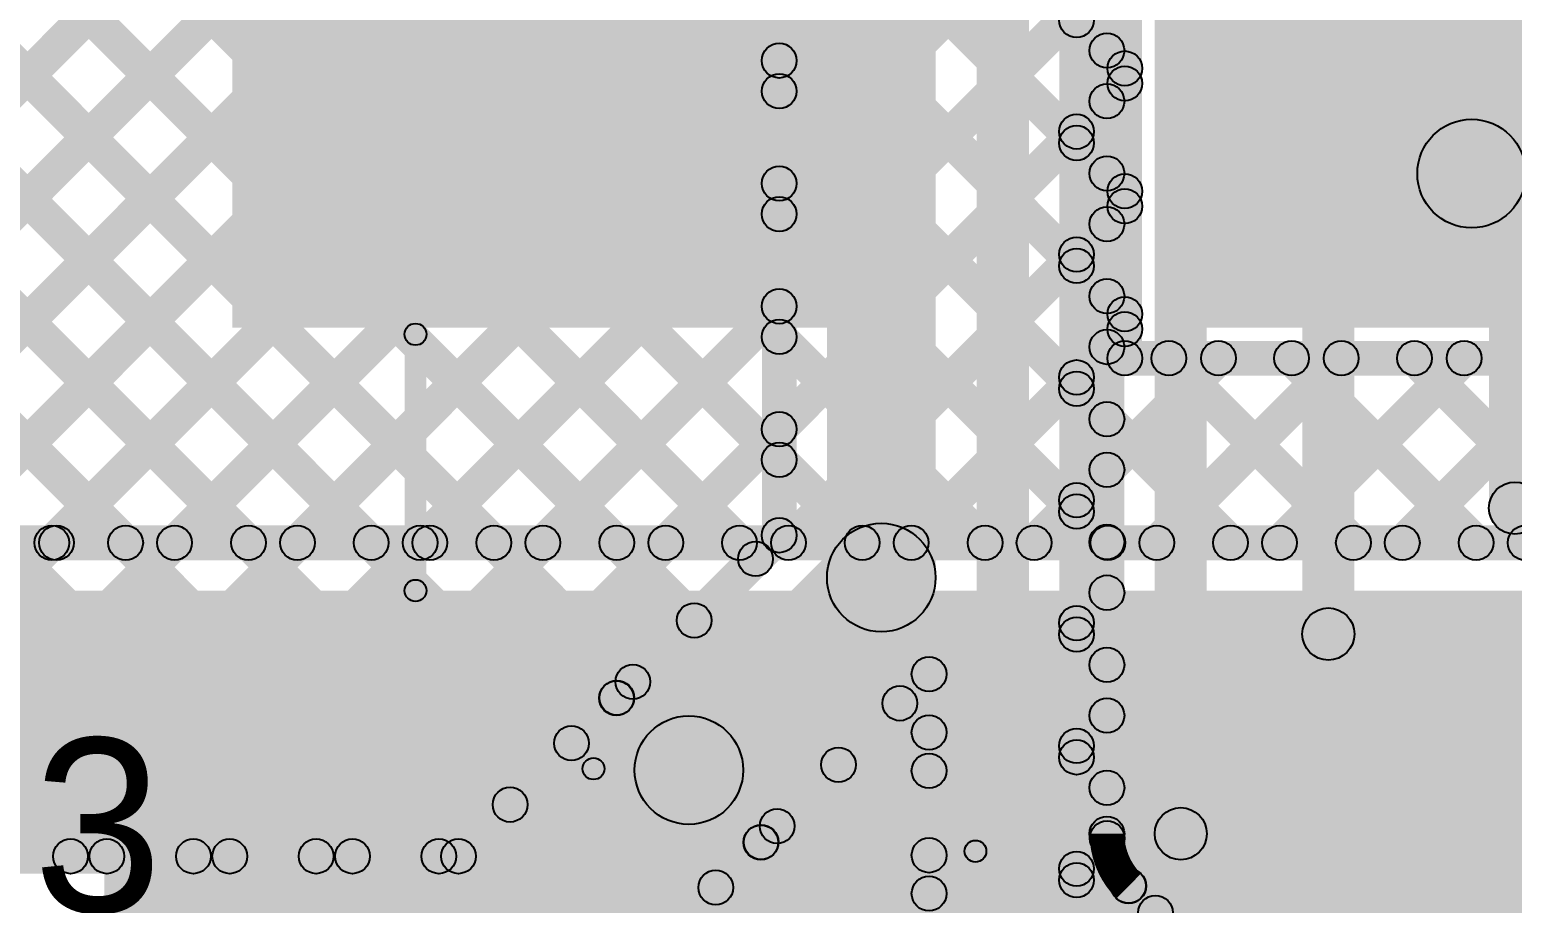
# Model space of a CAD drawing. Header units: millimetres. Extents: x -0.28 to 3.03, y -0.05 to 3.12.
# Drawn here: x 0.5178 to 0.8594, y 0.887 to 1.0881 of the extents above; entities that cross this region are included whole.
import ezdxf

# ---------------------------------------------------------------- set-up
doc = ezdxf.new("R2010")
doc.units = ezdxf.units.MM
doc.header["$MEASUREMENT"] = 0
for name, color, linetype in [('BottomLayer', 5, 'Continuous'), ('TopLayer', 1, 'Continuous'), ('TopOverlay', 2, 'Continuous'), ('TopPaste', 8, 'Continuous'), ('TopSolder', 216, 'Continuous')]:
    doc.layers.add(name, color=color, linetype=linetype)

# ---------------------------------------------------------------- blocks, each defined once
blk = doc.blocks.new('UWX1H100MCL1GB_103')
at = {"layer": 'TopLayer'}
for points in [[(-0.1752, 0.0315), (-0.0374, 0.0315), (-0.0374, -0.0315), (-0.1752, -0.0315)], [(0.0374, 0.0315), (0.1752, 0.0315), (0.1752, -0.0315), (0.0374, -0.0315)]]:
    blk.add_hatch(color=1, dxfattribs=at).paths.add_polyline_path(points)
at = {"layer": 'TopOverlay'}
h = blk.add_hatch(color=2, dxfattribs=at)
edge = h.paths.add_edge_path()
edge.add_arc((-0.137, -0.037), 0.0025, 0, 360)
for points in [[(-0.1345, -0.096), (-0.1395, -0.096), (-0.1395, -0.037), (-0.1345, -0.037)], [(-0.13877, -0.09777), (-0.13523, -0.09423), (-0.09423, -0.13523), (-0.09777, -0.13877)], [(-0.096, -0.1395), (-0.096, -0.1345), (0.14, -0.1345), (0.14, -0.1395)]]:
    blk.add_hatch(color=2, dxfattribs=at).paths.add_polyline_path(points)
h = blk.add_hatch(color=2, dxfattribs=at)
edge = h.paths.add_edge_path()
edge.add_arc((-0.137, -0.096), 0.0025, 0, 360)
h = blk.add_hatch(color=2, dxfattribs=at)
edge = h.paths.add_edge_path()
edge.add_arc((-0.137, -0.096), 0.0025, 0, 360)
h = blk.add_hatch(color=2, dxfattribs=at)
edge = h.paths.add_edge_path()
edge.add_arc((-0.096, -0.137), 0.0025, 0, 360)
h = blk.add_hatch(color=2, dxfattribs=at)
edge = h.paths.add_edge_path()
edge.add_arc((-0.096, -0.137), 0.0025, 0, 360)
at = {"layer": 'TopPaste'}
for points in [[(-0.1752, 0.0315), (-0.0374, 0.0315), (-0.0374, -0.0315), (-0.1752, -0.0315)], [(0.0374, 0.0315), (0.1752, 0.0315), (0.1752, -0.0315), (0.0374, -0.0315)]]:
    blk.add_hatch(color=8, dxfattribs=at).paths.add_polyline_path(points)
at = {"layer": 'TopSolder'}
for points in [[(-0.1792, 0.0355), (-0.0334, 0.0355), (-0.0334, -0.0355), (-0.1792, -0.0355)], [(0.0334, 0.0355), (0.1792, 0.0355), (0.1792, -0.0355), (0.0334, -0.0355)]]:
    blk.add_hatch(color=216, dxfattribs=at).paths.add_polyline_path(points)
at = {"layer": 'TopOverlay'}
for centre in [(-0.137, -0.037), (-0.137, -0.096), (-0.137, -0.096), (-0.096, -0.137), (-0.096, -0.137)]:
    blk.add_circle(centre, 0.0025, dxfattribs=at)
blk = doc.blocks.new('UWX1H100MCL1GB_104')
at = {"layer": 'TopOverlay'}
for points in [[(0.1375, -0.037), (0.1425, -0.037), (0.1425, -0.137), (0.1375, -0.137)], [(0.14, -0.1345), (0.14, -0.1395), (-0.096, -0.1395), (-0.096, -0.1345)]]:
    blk.add_hatch(color=2, dxfattribs=at).paths.add_polyline_path(points)
h = blk.add_hatch(color=2, dxfattribs=at)
edge = h.paths.add_edge_path()
edge.add_arc((0.14, -0.137), 0.0025, 0, 360)
h = blk.add_hatch(color=2, dxfattribs=at)
edge = h.paths.add_edge_path()
edge.add_arc((0.14, -0.137), 0.0025, 0, 360)
blk.add_circle((0.14, -0.137), 0.0025, dxfattribs=at)
blk.add_circle((0.14, -0.137), 0.0025, dxfattribs=at)

msp = doc.modelspace()

# ---------------------------------------------------------------- hatches: boundary and pattern name
at = {"layer": 'BottomLayer'}
for points in [[(0.7265, 0.962), (0.7015, 0.962), (0.7015, 1.84775), (0.7265, 1.84775)], [(0.748, 0.794), (0.736, 0.794), (0.736, 1.83968), (0.748, 1.83968)], [(0.6945, 0.97173), (0.6865, 0.97173), (0.6865, 1.83627), (0.6945, 1.83627)], [(0.763, 0.80104), (0.755, 0.80104), (0.755, 1.83264), (0.763, 1.83264)], [(0.04717, 1.54194), (0.05283, 1.5476), (0.6596, 0.94083), (0.65394, 0.93517)], [(0.04717, 1.51366), (0.05283, 1.51932), (0.64546, 0.92669), (0.6398, 0.92103)], [(0.25971, 1.49911), (0.26537, 1.50477), (0.69333, 1.07681), (0.68767, 1.07115)], [(0.23961, 1.49093), (0.24526, 1.49659), (0.69333, 1.04852), (0.68767, 1.04286)], [(0.04717, 1.48537), (0.05283, 1.49103), (0.63131, 0.91255), (0.62566, 0.90689)], [(0.866, 0.978), (0.854, 0.978), (0.854, 1.473), (0.866, 1.473)], [(0.823, 0.949), (0.811, 0.949), (0.811, 1.47), (0.823, 1.47)], [(0.04717, 1.45709), (0.05283, 1.46275), (0.61491, 0.90066), (0.60926, 0.89501)], [(0.789, 0.90303), (0.777, 0.90303), (0.777, 1.465), (0.789, 1.465)], [(0.77, 0.90303), (0.762, 0.90303), (0.762, 1.44979), (0.77, 1.44979)], [(0.04717, 1.42881), (0.05283, 1.43446), (0.58663, 0.90066), (0.58097, 0.89501)], [(0.27586, 1.42639), (0.28151, 1.43205), (0.69333, 1.02024), (0.68767, 1.01458)], [(0.26668, 1.40728), (0.27234, 1.41294), (0.69333, 0.99195), (0.68767, 0.9863)], [(0.04717, 1.40052), (0.05283, 1.40618), (0.55834, 0.90066), (0.55269, 0.89501)], [(0.25033, 1.39535), (0.25599, 1.40101), (0.68788, 0.96912), (0.68222, 0.96346)], [(0.22401, 1.39339), (0.22967, 1.39905), (0.67374, 0.95497), (0.66808, 0.94932)], [(0.04717, 1.37224), (0.05283, 1.37789), (0.53006, 0.90066), (0.5244, 0.89501)], [(0.3665, 0.89278), (0.36085, 0.89844), (0.68767, 1.22526), (0.69333, 1.21961)], [(0.18121, 0.73577), (0.17555, 0.74143), (0.63722, 1.2031), (0.64288, 1.19744)], [(0.39701, 0.89501), (0.39135, 0.90066), (0.68767, 1.19698), (0.69333, 1.19132)], [(0.42529, 0.89501), (0.41964, 0.90066), (0.68767, 1.1687), (0.69333, 1.16304)], [(0.45358, 0.89501), (0.44792, 0.90066), (0.68767, 1.14041), (0.69333, 1.13476)], [(0.48186, 0.89501), (0.47621, 0.90066), (0.68767, 1.11213), (0.69333, 1.10647)], [(0.75617, 1.0875), (0.76183, 1.09316), (0.76883, 1.08616), (0.76317, 1.0805)], [(0.51015, 0.89501), (0.50449, 0.90066), (0.68767, 1.08384), (0.69333, 1.07819)], [(0.76183, 1.06183), (0.75617, 1.06749), (0.76317, 1.07449), (0.76883, 1.06883)], [(0.75617, 1.05922), (0.76183, 1.06487), (0.76883, 1.05787), (0.76317, 1.05222)], [(0.53843, 0.89501), (0.53277, 0.90066), (0.68767, 1.05556), (0.69333, 1.0499)], [(0.76183, 1.03355), (0.75617, 1.03921), (0.76317, 1.04621), (0.76883, 1.04055)], [(0.75617, 1.03093), (0.76183, 1.03659), (0.76883, 1.02959), (0.76317, 1.02393)], [(0.56672, 0.89501), (0.56106, 0.90066), (0.68767, 1.02727), (0.69333, 1.02162)], [(0.76183, 1.00526), (0.75617, 1.01092), (0.76317, 1.01792), (0.76883, 1.01226)], [(0.75617, 1.00265), (0.76183, 1.00831), (0.76883, 1.00131), (0.76317, 0.99565)], [(0.595, 0.89501), (0.58934, 0.90066), (0.68767, 0.99899), (0.69333, 0.99333)], [(0.76183, 0.97698), (0.75617, 0.98264), (0.76317, 0.98964), (0.76883, 0.98398)], [(0.85576, 0.97376), (0.86424, 0.98224), (0.92324, 0.92324), (0.91476, 0.91476)], [(0.75617, 0.97436), (0.76183, 0.98002), (0.76883, 0.97302), (0.76317, 0.96736)], [(0.6559, 0.93147), (0.65024, 0.93713), (0.68767, 0.97456), (0.69333, 0.96891)], [(0.6785, 0.90883), (0.66083, 0.92651), (0.70516, 0.97084), (0.72284, 0.95316)], [(0.76183, 0.9487), (0.75617, 0.95435), (0.76317, 0.96135), (0.76883, 0.9557)], [(0.81276, 0.94476), (0.82124, 0.95324), (0.87724, 0.89724), (0.86876, 0.88876)], [(0.75617, 0.94608), (0.76183, 0.95174), (0.76883, 0.94474), (0.76317, 0.93908)], [(0.68916, 0.89827), (0.6835, 0.90392), (0.72217, 0.94259), (0.72783, 0.93694)], [(0.729, 0.794), (0.721, 0.794), (0.721, 0.93977), (0.729, 0.93977)], [(0.61943, 0.89501), (0.61377, 0.90066), (0.65018, 0.93707), (0.65583, 0.93141)], [(0.71546, 0.93022), (0.72112, 0.93588), (0.72783, 0.92917), (0.72217, 0.92351)], [(0.76183, 0.92041), (0.75617, 0.92607), (0.76317, 0.93307), (0.76883, 0.92741)], [(0.63517, 0.86549), (0.61749, 0.88317), (0.66083, 0.9265), (0.6785, 0.90883)], [(0.75617, 0.9178), (0.76183, 0.92345), (0.76883, 0.91645), (0.76317, 0.9108)], [(0.52483, 0.7117), (0.51917, 0.71735), (0.72217, 0.92035), (0.72783, 0.9147)], [(0.70132, 0.91608), (0.70697, 0.92174), (0.72783, 0.90088), (0.72217, 0.89523)], [(0.68217, 0.91767), (0.65717, 0.91767), (0.65717, 0.91767), (0.68217, 0.91767)], [(0.68717, 0.90194), (0.69283, 0.9076), (0.72783, 0.8726), (0.72217, 0.86694)], [(0.77876, 0.89879), (0.78724, 0.90727), (0.82427, 0.87024), (0.81579, 0.86176)], [(0.37365, 0.89383), (0.37365, 0.90183), (0.6166, 0.90183), (0.6166, 0.89383)], [(0.6458, 0.85491), (0.64014, 0.86056), (0.68344, 0.90386), (0.68909, 0.8982)], [(0.76183, 0.89213), (0.75617, 0.89778), (0.7632, 0.90482), (0.76886, 0.89916)], [(0.75617, 0.88951), (0.76183, 0.89517), (0.90417, 0.75283), (0.89851, 0.74717)], [(0.52483, 0.68341), (0.51917, 0.68907), (0.72217, 0.89207), (0.72783, 0.88641)], [(0.67303, 0.8878), (0.67869, 0.89346), (0.72783, 0.84432), (0.72217, 0.83866)], [(0.76817, 0.88816), (0.77383, 0.89382), (0.81082, 0.85683), (0.80516, 0.85117)], [(0.76183, 0.86384), (0.75617, 0.8695), (0.77433, 0.88766), (0.77999, 0.882)]]:
    msp.add_hatch(color=5, dxfattribs=at).paths.add_polyline_path(points)
h = msp.add_hatch(color=5, dxfattribs=at)
edge = h.paths.add_edge_path()
edge.add_arc((0.759, 1.09033), 0.004, 0, 360)
h = msp.add_hatch(color=5, dxfattribs=at)
edge = h.paths.add_edge_path()
edge.add_arc((0.766, 1.08333), 0.004, 0, 360)
h = msp.add_hatch(color=5, dxfattribs=at)
edge = h.paths.add_edge_path()
edge.add_arc((0.6905, 1.08101), 0.004, 0, 360)
h = msp.add_hatch(color=5, dxfattribs=at)
edge = h.paths.add_edge_path()
edge.add_arc((0.6905, 1.07398), 0.004, 0, 360)
h = msp.add_hatch(color=5, dxfattribs=at)
edge = h.paths.add_edge_path()
edge.add_arc((0.766, 1.07166), 0.004, 0, 360)
h = msp.add_hatch(color=5, dxfattribs=at)
edge = h.paths.add_edge_path()
edge.add_arc((0.759, 1.06466), 0.004, 0, 360)
h = msp.add_hatch(color=5, dxfattribs=at)
edge = h.paths.add_edge_path()
edge.add_arc((0.759, 1.06205), 0.004, 0, 360)
h = msp.add_hatch(color=5, dxfattribs=at)
edge = h.paths.add_edge_path()
edge.add_arc((0.766, 1.05505), 0.004, 0, 360)
h = msp.add_hatch(color=5, dxfattribs=at)
edge = h.paths.add_edge_path()
edge.add_arc((0.6905, 1.05273), 0.004, 0, 360)
h = msp.add_hatch(color=5, dxfattribs=at)
edge = h.paths.add_edge_path()
edge.add_arc((0.6905, 1.04569), 0.004, 0, 360)
h = msp.add_hatch(color=5, dxfattribs=at)
edge = h.paths.add_edge_path()
edge.add_arc((0.766, 1.04338), 0.004, 0, 360)
h = msp.add_hatch(color=5, dxfattribs=at)
edge = h.paths.add_edge_path()
edge.add_arc((0.759, 1.03638), 0.004, 0, 360)
h = msp.add_hatch(color=5, dxfattribs=at)
edge = h.paths.add_edge_path()
edge.add_arc((0.759, 1.03376), 0.004, 0, 360)
h = msp.add_hatch(color=5, dxfattribs=at)
edge = h.paths.add_edge_path()
edge.add_arc((0.6905, 1.02445), 0.004, 0, 360)
h = msp.add_hatch(color=5, dxfattribs=at)
edge = h.paths.add_edge_path()
edge.add_arc((0.766, 1.02676), 0.004, 0, 360)
h = msp.add_hatch(color=5, dxfattribs=at)
edge = h.paths.add_edge_path()
edge.add_arc((0.6905, 1.01741), 0.004, 0, 360)
h = msp.add_hatch(color=5, dxfattribs=at)
edge = h.paths.add_edge_path()
edge.add_arc((0.766, 1.01509), 0.004, 0, 360)
h = msp.add_hatch(color=5, dxfattribs=at)
edge = h.paths.add_edge_path()
edge.add_arc((0.759, 1.00809), 0.004, 0, 360)
h = msp.add_hatch(color=5, dxfattribs=at)
edge = h.paths.add_edge_path()
edge.add_arc((0.759, 1.00548), 0.004, 0, 360)
h = msp.add_hatch(color=5, dxfattribs=at)
edge = h.paths.add_edge_path()
edge.add_arc((0.766, 0.99848), 0.004, 0, 360)
h = msp.add_hatch(color=5, dxfattribs=at)
edge = h.paths.add_edge_path()
edge.add_arc((0.6905, 0.99616), 0.004, 0, 360)
h = msp.add_hatch(color=5, dxfattribs=at)
edge = h.paths.add_edge_path()
edge.add_arc((0.6905, 0.98912), 0.004, 0, 360)
h = msp.add_hatch(color=5, dxfattribs=at)
edge = h.paths.add_edge_path()
edge.add_arc((0.766, 0.98681), 0.004, 0, 360)
h = msp.add_hatch(color=5, dxfattribs=at)
edge = h.paths.add_edge_path()
edge.add_arc((0.759, 0.97981), 0.004, 0, 360)
h = msp.add_hatch(color=5, dxfattribs=at)
edge = h.paths.add_edge_path()
edge.add_arc((0.86, 0.978), 0.006, 0, 360)
h = msp.add_hatch(color=5, dxfattribs=at)
edge = h.paths.add_edge_path()
edge.add_arc((0.86, 0.978), 0.006, 0, 360)
h = msp.add_hatch(color=5, dxfattribs=at)
edge = h.paths.add_edge_path()
edge.add_arc((0.759, 0.97719), 0.004, 0, 360)
h = msp.add_hatch(color=5, dxfattribs=at)
edge = h.paths.add_edge_path()
edge.add_arc((0.6905, 0.97173), 0.004, 0, 360)
h = msp.add_hatch(color=5, dxfattribs=at)
edge = h.paths.add_edge_path()
edge.add_arc((0.6905, 0.97173), 0.004, 0, 360)
h = msp.add_hatch(color=5, dxfattribs=at)
edge = h.paths.add_edge_path()
edge.add_arc((0.714, 0.962), 0.0125, 0, 360)
h = msp.add_hatch(color=5, dxfattribs=at)
edge = h.paths.add_edge_path()
edge.add_arc((0.714, 0.962), 0.0125, 0, 360)
h = msp.add_hatch(color=5, dxfattribs=at)
edge = h.paths.add_edge_path()
edge.add_arc((0.766, 0.97019), 0.004, 0, 360)
h = msp.add_hatch(color=5, dxfattribs=at)
edge = h.paths.add_edge_path()
edge.add_arc((0.68505, 0.96629), 0.004, 0, 360)
h = msp.add_hatch(color=5, dxfattribs=at)
edge = h.paths.add_edge_path()
edge.add_arc((0.766, 0.95852), 0.004, 0, 360)
h = msp.add_hatch(color=5, dxfattribs=at)
edge = h.paths.add_edge_path()
edge.add_arc((0.67091, 0.95214), 0.004, 0, 360)
h = msp.add_hatch(color=5, dxfattribs=at)
edge = h.paths.add_edge_path()
edge.add_arc((0.759, 0.95152), 0.004, 0, 360)
h = msp.add_hatch(color=5, dxfattribs=at)
edge = h.paths.add_edge_path()
edge.add_arc((0.817, 0.949), 0.006, 0, 360)
h = msp.add_hatch(color=5, dxfattribs=at)
edge = h.paths.add_edge_path()
edge.add_arc((0.817, 0.949), 0.006, 0, 360)
h = msp.add_hatch(color=5, dxfattribs=at)
edge = h.paths.add_edge_path()
edge.add_arc((0.759, 0.94891), 0.004, 0, 360)
h = msp.add_hatch(color=5, dxfattribs=at)
edge = h.paths.add_edge_path()
edge.add_arc((0.725, 0.93977), 0.004, 0, 360)
h = msp.add_hatch(color=5, dxfattribs=at)
edge = h.paths.add_edge_path()
edge.add_arc((0.725, 0.93977), 0.004, 0, 360)
h = msp.add_hatch(color=5, dxfattribs=at)
edge = h.paths.add_edge_path()
edge.add_arc((0.766, 0.94191), 0.004, 0, 360)
h = msp.add_hatch(color=5, dxfattribs=at)
edge = h.paths.add_edge_path()
edge.add_arc((0.65677, 0.938), 0.004, 0, 360)
h = msp.add_hatch(color=5, dxfattribs=at)
edge = h.paths.add_edge_path()
edge.add_arc((0.653, 0.93424), 0.004, 0, 360)
h = msp.add_hatch(color=5, dxfattribs=at)
edge = h.paths.add_edge_path()
edge.add_arc((0.65307, 0.9343), 0.004, 0, 360)
h = msp.add_hatch(color=5, dxfattribs=at)
edge = h.paths.add_edge_path()
edge.add_arc((0.71829, 0.93305), 0.004, 0, 360)
h = msp.add_hatch(color=5, dxfattribs=at)
edge = h.paths.add_edge_path()
edge.add_arc((0.766, 0.93024), 0.004, 0, 360)
h = msp.add_hatch(color=5, dxfattribs=at)
edge = h.paths.add_edge_path()
edge.add_arc((0.66967, 0.91767), 0.0125, 0, 360)
h = msp.add_hatch(color=5, dxfattribs=at)
edge = h.paths.add_edge_path()
edge.add_arc((0.66967, 0.91767), 0.0125, 0, 360)
h = msp.add_hatch(color=5, dxfattribs=at)
edge = h.paths.add_edge_path()
edge.add_arc((0.66967, 0.91767), 0.0125, 0, 360)
h = msp.add_hatch(color=5, dxfattribs=at)
edge = h.paths.add_edge_path()
edge.add_arc((0.66967, 0.91767), 0.0125, 0, 360)
h = msp.add_hatch(color=5, dxfattribs=at)
edge = h.paths.add_edge_path()
edge.add_arc((0.725, 0.92634), 0.004, 0, 360)
h = msp.add_hatch(color=5, dxfattribs=at)
edge = h.paths.add_edge_path()
edge.add_arc((0.64263, 0.92386), 0.004, 0, 360)
h = msp.add_hatch(color=5, dxfattribs=at)
edge = h.paths.add_edge_path()
edge.add_arc((0.759, 0.92324), 0.004, 0, 360)
h = msp.add_hatch(color=5, dxfattribs=at)
edge = h.paths.add_edge_path()
edge.add_arc((0.70414, 0.91891), 0.004, 0, 360)
h = msp.add_hatch(color=5, dxfattribs=at)
edge = h.paths.add_edge_path()
edge.add_arc((0.759, 0.92062), 0.004, 0, 360)
h = msp.add_hatch(color=5, dxfattribs=at)
edge = h.paths.add_edge_path()
edge.add_arc((0.725, 0.91752), 0.004, 0, 360)
h = msp.add_hatch(color=5, dxfattribs=at)
edge = h.paths.add_edge_path()
edge.add_arc((0.766, 0.91362), 0.004, 0, 360)
h = msp.add_hatch(color=5, dxfattribs=at)
edge = h.paths.add_edge_path()
edge.add_arc((0.62848, 0.90972), 0.004, 0, 360)
h = msp.add_hatch(color=5, dxfattribs=at)
edge = h.paths.add_edge_path()
edge.add_arc((0.69, 0.90477), 0.004, 0, 360)
h = msp.add_hatch(color=5, dxfattribs=at)
edge = h.paths.add_edge_path()
edge.add_arc((0.783, 0.90303), 0.006, 0, 360)
h = msp.add_hatch(color=5, dxfattribs=at)
edge = h.paths.add_edge_path()
edge.add_arc((0.783, 0.90303), 0.006, 0, 360)
h = msp.add_hatch(color=5, dxfattribs=at)
edge = h.paths.add_edge_path()
edge.add_arc((0.766, 0.90303), 0.004, 0, 360)
h = msp.add_hatch(color=5, dxfattribs=at)
edge = h.paths.add_edge_path()
edge.add_arc((0.766, 0.90303), 0.004, 0, 360)
h = msp.add_hatch(color=5, dxfattribs=at)
edge = h.paths.add_edge_path()
edge.add_arc((0.766, 0.90303), 0.004, 0, 360)
h = msp.add_hatch(color=5, dxfattribs=at)
edge = h.paths.add_edge_path()
edge.add_arc((0.76603, 0.90199), 0.004, 0, 360)
h = msp.add_hatch(color=5, dxfattribs=at)
edge = h.paths.add_edge_path()
edge.add_arc((0.52723, 0.89783), 0.004, 0, 360)
h = msp.add_hatch(color=5, dxfattribs=at)
edge = h.paths.add_edge_path()
edge.add_arc((0.5356, 0.89783), 0.004, 0, 360)
h = msp.add_hatch(color=5, dxfattribs=at)
edge = h.paths.add_edge_path()
edge.add_arc((0.55552, 0.89783), 0.004, 0, 360)
h = msp.add_hatch(color=5, dxfattribs=at)
edge = h.paths.add_edge_path()
edge.add_arc((0.56389, 0.89783), 0.004, 0, 360)
h = msp.add_hatch(color=5, dxfattribs=at)
edge = h.paths.add_edge_path()
edge.add_arc((0.5838, 0.89783), 0.004, 0, 360)
h = msp.add_hatch(color=5, dxfattribs=at)
edge = h.paths.add_edge_path()
edge.add_arc((0.59217, 0.89783), 0.004, 0, 360)
h = msp.add_hatch(color=5, dxfattribs=at)
edge = h.paths.add_edge_path()
edge.add_arc((0.61208, 0.89783), 0.004, 0, 360)
h = msp.add_hatch(color=5, dxfattribs=at)
edge = h.paths.add_edge_path()
edge.add_arc((0.6166, 0.89783), 0.004, 0, 360)
h = msp.add_hatch(color=5, dxfattribs=at)
edge = h.paths.add_edge_path()
edge.add_arc((0.6166, 0.89783), 0.004, 0, 360)
h = msp.add_hatch(color=5, dxfattribs=at)
edge = h.paths.add_edge_path()
edge.add_arc((0.68627, 0.90103), 0.004, 0, 360)
h = msp.add_hatch(color=5, dxfattribs=at)
edge = h.paths.add_edge_path()
edge.add_arc((0.68633, 0.90109), 0.004, 0, 360)
h = msp.add_hatch(color=5, dxfattribs=at)
edge = h.paths.add_edge_path()
edge.add_arc((0.725, 0.89806), 0.004, 0, 360)
h = msp.add_hatch(color=5, dxfattribs=at)
edge = h.paths.add_edge_path()
edge.add_arc((0.759, 0.89496), 0.004, 0, 360)
h = msp.add_hatch(color=5, dxfattribs=at)
edge = h.paths.add_edge_path()
edge.add_arc((0.759, 0.89234), 0.004, 0, 360)
h = msp.add_hatch(color=5, dxfattribs=at)
edge = h.paths.add_edge_path()
edge.add_arc((0.77098, 0.89101), 0.004, 0, 360)
h = msp.add_hatch(color=5, dxfattribs=at)
edge = h.paths.add_edge_path()
edge.add_arc((0.771, 0.89099), 0.004, 0, 360)
h = msp.add_hatch(color=5, dxfattribs=at)
edge = h.paths.add_edge_path()
edge.add_arc((0.771, 0.89099), 0.004, 0, 360)
h = msp.add_hatch(color=5, dxfattribs=at)
edge = h.paths.add_edge_path()
edge.add_arc((0.67586, 0.89063), 0.004, 0, 360)
h = msp.add_hatch(color=5, dxfattribs=at)
edge = h.paths.add_edge_path()
edge.add_arc((0.725, 0.88924), 0.004, 0, 360)
h = msp.add_hatch(color=5, dxfattribs=at)
edge = h.paths.add_edge_path()
edge.add_arc((0.77716, 0.88483), 0.004, 0, 360)
at = {"layer": 'TopLayer'}
for points in [[(0.04967, 1.53944), (0.05533, 1.5451), (0.6276, 0.97283), (0.62194, 0.96717)], [(0.04967, 1.51116), (0.05533, 1.51682), (0.59932, 0.97283), (0.59366, 0.96717)], [(0.04967, 1.48287), (0.05533, 1.48853), (0.57103, 0.97283), (0.56537, 0.96717)], [(0.44089, 0.96717), (0.43524, 0.97283), (0.94424, 1.48183), (0.94989, 1.47617)], [(0.46918, 0.96717), (0.46352, 0.97283), (0.97252, 1.48183), (0.97818, 1.47617)], [(0.04967, 1.45459), (0.05533, 1.46025), (0.54275, 0.97283), (0.53709, 0.96717)], [(0.22401, 1.39339), (0.22967, 1.39905), (0.65588, 0.97283), (0.65023, 0.96717)], [(0.49746, 0.96717), (0.4918, 0.97283), (0.89794, 1.37896), (0.90359, 1.37331)], [(0.31039, 1.33529), (0.31605, 1.34095), (0.68417, 0.97283), (0.67851, 0.96717)], [(0.3388, 1.33517), (0.34445, 1.34083), (0.71245, 0.97283), (0.7068, 0.96717)], [(0.36708, 1.33517), (0.37274, 1.34083), (0.74074, 0.97283), (0.73508, 0.96717)], [(0.39757, 1.33297), (0.40323, 1.33862), (0.76902, 0.97283), (0.76336, 0.96717)], [(0.42585, 1.33297), (0.43151, 1.33862), (0.79731, 0.97283), (0.79165, 0.96717)], [(0.52574, 0.96717), (0.52009, 0.97283), (0.87809, 1.33083), (0.88375, 1.32517)], [(0.55403, 0.96717), (0.54837, 0.97283), (0.87719, 1.30164), (0.88284, 1.29599)], [(0.49154, 1.29557), (0.4972, 1.30122), (0.77293, 1.02549), (0.76727, 1.01983)], [(0.58231, 0.96717), (0.57666, 0.97283), (0.87743, 1.27361), (0.88309, 1.26795)], [(0.6106, 0.96717), (0.60494, 0.97283), (0.87831, 1.24619), (0.88396, 1.24054)], [(0.57972, 1.23567), (0.58537, 1.24133), (0.77293, 1.05377), (0.76727, 1.04812)], [(0.63888, 0.96717), (0.63323, 0.97283), (0.87963, 1.21923), (0.88528, 1.21357)], [(0.41261, 0.96717), (0.40695, 0.97283), (0.63722, 1.2031), (0.64288, 1.19744)], [(0.64544, 1.19824), (0.65109, 1.20389), (0.77293, 1.08206), (0.76727, 1.0764)], [(0.7741, 1.0125), (0.7661, 1.0125), (0.7661, 1.0975), (0.7741, 1.0975)], [(0.66717, 0.96717), (0.66151, 0.97283), (0.76727, 1.07859), (0.77293, 1.07294)], [(0.85, 1.0425), (0.85, 1.0675), (0.97, 1.0675), (0.97, 1.0425)], [(0.69545, 0.96717), (0.68979, 0.97283), (0.76727, 1.05031), (0.77293, 1.04465)], [(0.72374, 0.96717), (0.71808, 0.97283), (0.76727, 1.02202), (0.77293, 1.01637)], [(0.75202, 0.96717), (0.74636, 0.97283), (0.78887, 1.01533), (0.79452, 1.00968)], [(0.7701, 1.0085), (0.7701, 1.0165), (0.9299, 1.0165), (0.9299, 1.0085)], [(0.7803, 0.96717), (0.77465, 0.97283), (0.81715, 1.01533), (0.82281, 1.00968)], [(0.77743, 1.00968), (0.78309, 1.01533), (0.82559, 0.97283), (0.81993, 0.96717)], [(0.80859, 0.96717), (0.80293, 0.97283), (0.84543, 1.01533), (0.85109, 1.00968)], [(0.80571, 1.00968), (0.81137, 1.01533), (0.85387, 0.97283), (0.84822, 0.96717)], [(0.83687, 0.96717), (0.83122, 0.97283), (0.87372, 1.01533), (0.87938, 1.00968)], [(0.834, 1.00968), (0.83965, 1.01533), (0.88216, 0.97283), (0.8765, 0.96717)], [(0.0525, 0.966), (0.0525, 0.974), (0.524, 0.974), (0.524, 0.966)], [(0.524, 0.966), (0.524, 0.974), (0.61, 0.974), (0.61, 0.966)], [(0.524, 0.966), (0.524, 0.974), (0.61, 0.974), (0.61, 0.966)], [(0.61, 0.966), (0.61, 0.974), (1.208, 0.974), (1.208, 0.966)], [(0.019, 0.894), (0.599, 0.894), (0.599, 0.959), (0.019, 0.959)], [(0.535, 0.802), (1.197, 0.802), (1.197, 0.959), (0.535, 0.959)]]:
    msp.add_hatch(color=1, dxfattribs=at).paths.add_polyline_path(points)
h = msp.add_hatch(color=1, dxfattribs=at)
edge = h.paths.add_edge_path()
edge.add_arc((0.7701, 1.07923), 0.004, 0, 360)
h = msp.add_hatch(color=1, dxfattribs=at)
edge = h.paths.add_edge_path()
edge.add_arc((0.7701, 1.07576), 0.004, 0, 360)
h = msp.add_hatch(color=1, dxfattribs=at)
edge = h.paths.add_edge_path()
edge.add_arc((0.85, 1.055), 0.0125, 0, 360)
h = msp.add_hatch(color=1, dxfattribs=at)
edge = h.paths.add_edge_path()
edge.add_arc((0.7701, 1.05094), 0.004, 0, 360)
h = msp.add_hatch(color=1, dxfattribs=at)
edge = h.paths.add_edge_path()
edge.add_arc((0.7701, 1.04748), 0.004, 0, 360)
h = msp.add_hatch(color=1, dxfattribs=at)
edge = h.paths.add_edge_path()
edge.add_arc((0.7701, 1.02266), 0.004, 0, 360)
h = msp.add_hatch(color=1, dxfattribs=at)
edge = h.paths.add_edge_path()
edge.add_arc((0.7701, 1.0192), 0.004, 0, 360)
h = msp.add_hatch(color=1, dxfattribs=at)
edge = h.paths.add_edge_path()
edge.add_arc((0.7701, 1.0125), 0.004, 0, 360)
h = msp.add_hatch(color=1, dxfattribs=at)
edge = h.paths.add_edge_path()
edge.add_arc((0.7701, 1.0125), 0.004, 0, 360)
h = msp.add_hatch(color=1, dxfattribs=at)
edge = h.paths.add_edge_path()
edge.add_arc((0.78026, 1.0125), 0.004, 0, 360)
h = msp.add_hatch(color=1, dxfattribs=at)
edge = h.paths.add_edge_path()
edge.add_arc((0.79169, 1.0125), 0.004, 0, 360)
h = msp.add_hatch(color=1, dxfattribs=at)
edge = h.paths.add_edge_path()
edge.add_arc((0.80854, 1.0125), 0.004, 0, 360)
h = msp.add_hatch(color=1, dxfattribs=at)
edge = h.paths.add_edge_path()
edge.add_arc((0.81998, 1.0125), 0.004, 0, 360)
h = msp.add_hatch(color=1, dxfattribs=at)
edge = h.paths.add_edge_path()
edge.add_arc((0.83683, 1.0125), 0.004, 0, 360)
h = msp.add_hatch(color=1, dxfattribs=at)
edge = h.paths.add_edge_path()
edge.add_arc((0.84826, 1.0125), 0.004, 0, 360)
h = msp.add_hatch(color=1, dxfattribs=at)
edge = h.paths.add_edge_path()
edge.add_arc((0.52292, 0.97), 0.004, 0, 360)
h = msp.add_hatch(color=1, dxfattribs=at)
edge = h.paths.add_edge_path()
edge.add_arc((0.524, 0.97), 0.004, 0, 360)
h = msp.add_hatch(color=1, dxfattribs=at)
edge = h.paths.add_edge_path()
edge.add_arc((0.524, 0.97), 0.004, 0, 360)
h = msp.add_hatch(color=1, dxfattribs=at)
edge = h.paths.add_edge_path()
edge.add_arc((0.524, 0.97), 0.004, 0, 360)
h = msp.add_hatch(color=1, dxfattribs=at)
edge = h.paths.add_edge_path()
edge.add_arc((0.53992, 0.97), 0.004, 0, 360)
h = msp.add_hatch(color=1, dxfattribs=at)
edge = h.paths.add_edge_path()
edge.add_arc((0.5512, 0.97), 0.004, 0, 360)
h = msp.add_hatch(color=1, dxfattribs=at)
edge = h.paths.add_edge_path()
edge.add_arc((0.5682, 0.97), 0.004, 0, 360)
h = msp.add_hatch(color=1, dxfattribs=at)
edge = h.paths.add_edge_path()
edge.add_arc((0.57949, 0.97), 0.004, 0, 360)
h = msp.add_hatch(color=1, dxfattribs=at)
edge = h.paths.add_edge_path()
edge.add_arc((0.59649, 0.97), 0.004, 0, 360)
h = msp.add_hatch(color=1, dxfattribs=at)
edge = h.paths.add_edge_path()
edge.add_arc((0.60777, 0.97), 0.004, 0, 360)
h = msp.add_hatch(color=1, dxfattribs=at)
edge = h.paths.add_edge_path()
edge.add_arc((0.61, 0.97), 0.004, 0, 360)
h = msp.add_hatch(color=1, dxfattribs=at)
edge = h.paths.add_edge_path()
edge.add_arc((0.61, 0.97), 0.004, 0, 360)
h = msp.add_hatch(color=1, dxfattribs=at)
edge = h.paths.add_edge_path()
edge.add_arc((0.61, 0.97), 0.004, 0, 360)
h = msp.add_hatch(color=1, dxfattribs=at)
edge = h.paths.add_edge_path()
edge.add_arc((0.62477, 0.97), 0.004, 0, 360)
h = msp.add_hatch(color=1, dxfattribs=at)
edge = h.paths.add_edge_path()
edge.add_arc((0.63605, 0.97), 0.004, 0, 360)
h = msp.add_hatch(color=1, dxfattribs=at)
edge = h.paths.add_edge_path()
edge.add_arc((0.65306, 0.97), 0.004, 0, 360)
h = msp.add_hatch(color=1, dxfattribs=at)
edge = h.paths.add_edge_path()
edge.add_arc((0.66434, 0.97), 0.004, 0, 360)
h = msp.add_hatch(color=1, dxfattribs=at)
edge = h.paths.add_edge_path()
edge.add_arc((0.68134, 0.97), 0.004, 0, 360)
h = msp.add_hatch(color=1, dxfattribs=at)
edge = h.paths.add_edge_path()
edge.add_arc((0.69262, 0.97), 0.004, 0, 360)
h = msp.add_hatch(color=1, dxfattribs=at)
edge = h.paths.add_edge_path()
edge.add_arc((0.70962, 0.97), 0.004, 0, 360)
h = msp.add_hatch(color=1, dxfattribs=at)
edge = h.paths.add_edge_path()
edge.add_arc((0.72091, 0.97), 0.004, 0, 360)
h = msp.add_hatch(color=1, dxfattribs=at)
edge = h.paths.add_edge_path()
edge.add_arc((0.73791, 0.97), 0.004, 0, 360)
h = msp.add_hatch(color=1, dxfattribs=at)
edge = h.paths.add_edge_path()
edge.add_arc((0.74919, 0.97), 0.004, 0, 360)
h = msp.add_hatch(color=1, dxfattribs=at)
edge = h.paths.add_edge_path()
edge.add_arc((0.76619, 0.97), 0.004, 0, 360)
h = msp.add_hatch(color=1, dxfattribs=at)
edge = h.paths.add_edge_path()
edge.add_arc((0.77748, 0.97), 0.004, 0, 360)
h = msp.add_hatch(color=1, dxfattribs=at)
edge = h.paths.add_edge_path()
edge.add_arc((0.79448, 0.97), 0.004, 0, 360)
h = msp.add_hatch(color=1, dxfattribs=at)
edge = h.paths.add_edge_path()
edge.add_arc((0.80576, 0.97), 0.004, 0, 360)
h = msp.add_hatch(color=1, dxfattribs=at)
edge = h.paths.add_edge_path()
edge.add_arc((0.82276, 0.97), 0.004, 0, 360)
h = msp.add_hatch(color=1, dxfattribs=at)
edge = h.paths.add_edge_path()
edge.add_arc((0.83404, 0.97), 0.004, 0, 360)
h = msp.add_hatch(color=1, dxfattribs=at)
edge = h.paths.add_edge_path()
edge.add_arc((0.85105, 0.97), 0.004, 0, 360)
h = msp.add_hatch(color=1, dxfattribs=at)
edge = h.paths.add_edge_path()
edge.add_arc((0.86233, 0.97), 0.004, 0, 360)

# ---------------------------------------------------------------- linework, layer by layer
at = {"layer": 'BottomLayer', "const_width": 0.008}
for points in [[(0.77098, 0.89101, -0.198912), (0.766, 0.90303)], [(0.771, 0.89099, -0.199327), (0.766, 0.90303)]]:
    msp.add_lwpolyline(points, format="xyb", dxfattribs=at)
at = {"layer": 'BottomLayer'}
for centre, radius in [((0.759, 1.09033), 0.004), ((0.766, 1.08333), 0.004), ((0.6905, 1.08101), 0.004), ((0.6905, 1.07398), 0.004), ((0.766, 1.07166), 0.004), ((0.759, 1.06466), 0.004), ((0.759, 1.06205), 0.004), ((0.766, 1.05505), 0.004), ((0.6905, 1.05273), 0.004), ((0.6905, 1.04569), 0.004), ((0.766, 1.04338), 0.004), ((0.759, 1.03638), 0.004), ((0.759, 1.03376), 0.004), ((0.6905, 1.02445), 0.004), ((0.766, 1.02676), 0.004), ((0.6905, 1.01741), 0.004), ((0.766, 1.01509), 0.004), ((0.759, 1.00809), 0.004), ((0.759, 1.00548), 0.004), ((0.766, 0.99848), 0.004), ((0.6905, 0.99616), 0.004), ((0.6905, 0.98912), 0.004), ((0.766, 0.98681), 0.004), ((0.759, 0.97981), 0.004), ((0.86, 0.978), 0.006), ((0.86, 0.978), 0.006), ((0.759, 0.97719), 0.004), ((0.6905, 0.97173), 0.004), ((0.6905, 0.97173), 0.004), ((0.714, 0.962), 0.0125), ((0.714, 0.962), 0.0125), ((0.766, 0.97019), 0.004), ((0.68505, 0.96629), 0.004), ((0.766, 0.95852), 0.004), ((0.67091, 0.95214), 0.004), ((0.759, 0.95152), 0.004), ((0.817, 0.949), 0.006), ((0.817, 0.949), 0.006), ((0.759, 0.94891), 0.004), ((0.725, 0.93977), 0.004), ((0.725, 0.93977), 0.004), ((0.766, 0.94191), 0.004), ((0.65677, 0.938), 0.004), ((0.653, 0.93424), 0.004), ((0.65307, 0.9343), 0.004), ((0.71829, 0.93305), 0.004), ((0.766, 0.93024), 0.004), ((0.66967, 0.91767), 0.0125), ((0.66967, 0.91767), 0.0125), ((0.66967, 0.91767), 0.0125), ((0.66967, 0.91767), 0.0125), ((0.725, 0.92634), 0.004), ((0.64263, 0.92386), 0.004), ((0.759, 0.92324), 0.004), ((0.70414, 0.91891), 0.004), ((0.759, 0.92062), 0.004), ((0.725, 0.91752), 0.004), ((0.766, 0.91362), 0.004), ((0.62848, 0.90972), 0.004), ((0.69, 0.90477), 0.004), ((0.783, 0.90303), 0.006), ((0.783, 0.90303), 0.006), ((0.766, 0.90303), 0.004), ((0.766, 0.90303), 0.004), ((0.766, 0.90303), 0.004), ((0.76603, 0.90199), 0.004), ((0.52723, 0.89783), 0.004), ((0.5356, 0.89783), 0.004), ((0.55552, 0.89783), 0.004), ((0.56389, 0.89783), 0.004), ((0.5838, 0.89783), 0.004), ((0.59217, 0.89783), 0.004), ((0.61208, 0.89783), 0.004), ((0.6166, 0.89783), 0.004), ((0.6166, 0.89783), 0.004), ((0.68627, 0.90103), 0.004), ((0.68633, 0.90109), 0.004), ((0.725, 0.89806), 0.004), ((0.759, 0.89496), 0.004), ((0.759, 0.89234), 0.004), ((0.77098, 0.89101), 0.004), ((0.771, 0.89099), 0.004), ((0.771, 0.89099), 0.004), ((0.67586, 0.89063), 0.004), ((0.725, 0.88924), 0.004), ((0.77716, 0.88483), 0.004)]:
    msp.add_circle(centre, radius, dxfattribs=at)
at = {"layer": 'TopLayer'}
for centre, radius in [((0.7701, 1.07923), 0.004), ((0.7701, 1.07576), 0.004), ((0.85, 1.055), 0.0125), ((0.7701, 1.05094), 0.004), ((0.7701, 1.04748), 0.004), ((0.7701, 1.02266), 0.004), ((0.7701, 1.0192), 0.004), ((0.7701, 1.0125), 0.004), ((0.7701, 1.0125), 0.004), ((0.78026, 1.0125), 0.004), ((0.79169, 1.0125), 0.004), ((0.80854, 1.0125), 0.004), ((0.81998, 1.0125), 0.004), ((0.83683, 1.0125), 0.004), ((0.84826, 1.0125), 0.004), ((0.52292, 0.97), 0.004), ((0.524, 0.97), 0.004), ((0.524, 0.97), 0.004), ((0.524, 0.97), 0.004), ((0.53992, 0.97), 0.004), ((0.5512, 0.97), 0.004), ((0.5682, 0.97), 0.004), ((0.57949, 0.97), 0.004), ((0.59649, 0.97), 0.004), ((0.60777, 0.97), 0.004), ((0.61, 0.97), 0.004), ((0.61, 0.97), 0.004), ((0.61, 0.97), 0.004), ((0.62477, 0.97), 0.004), ((0.63605, 0.97), 0.004), ((0.65306, 0.97), 0.004), ((0.66434, 0.97), 0.004), ((0.68134, 0.97), 0.004), ((0.69262, 0.97), 0.004), ((0.70962, 0.97), 0.004), ((0.72091, 0.97), 0.004), ((0.73791, 0.97), 0.004), ((0.74919, 0.97), 0.004), ((0.76619, 0.97), 0.004), ((0.77748, 0.97), 0.004), ((0.79448, 0.97), 0.004), ((0.80576, 0.97), 0.004), ((0.82276, 0.97), 0.004), ((0.83404, 0.97), 0.004), ((0.85105, 0.97), 0.004), ((0.86233, 0.97), 0.004)]:
    msp.add_circle(centre, radius, dxfattribs=at)

# ---------------------------------------------------------------- block references
for name, p, rotation in [('UWX1H100MCL1GB_103', (0.7437, 1.055), 360), ('UWX1H100MCL1GB_104', (0.8757, 0.762), 180)]:
    msp.add_blockref(name, p, dxfattribs=dict(rotation=rotation))

# ---------------------------------------------------------------- texts
at = {"layer": 'TopOverlay'}
msp.add_text('U3', height=0.04, dxfattribs=at).set_placement((0.48, 0.885))

doc.saveas('drawing.dxf')
